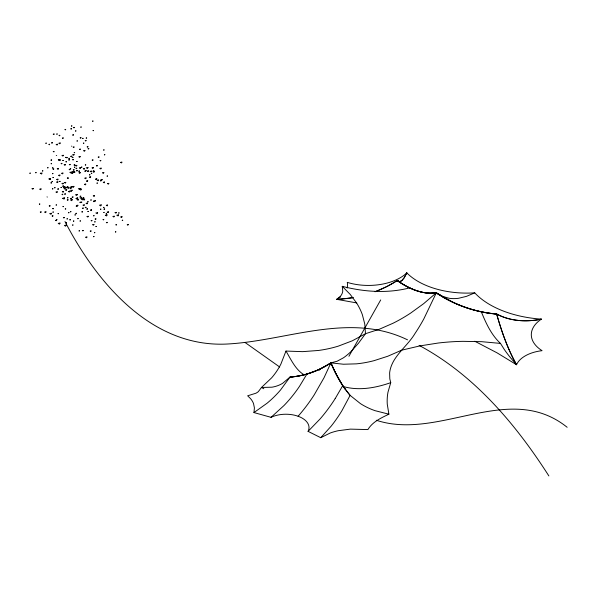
<?xml version="1.0" encoding="UTF-8"?>
<svg xmlns="http://www.w3.org/2000/svg" width="597" height="597" viewBox="0 0 597 597"><rect width="100%" height="100%" fill="white"/><g stroke="black" fill="none" stroke-linecap="round" stroke-linejoin="round"><path stroke-width="0.9" d="M330.828 364.483L330.91 362.872L337.014 361.275L343.297 357.894A136.452 45.335 -75.6 0 0 351.939 350.596L358.625 343.044L365.491 333.693L364.774 324.059L362.372 314.768A122.475 78.065 -0.9 0 0 356.558 302.925L350.245 294.448L342.245 286.321L342.76 291.037A53.058 21.992 14.8 0 1 340.708 295.918L336.76 299.336L356.76 302.933M437.392 293.537L436.31 292.828L423.81 318.925A135.265 44.939 -75.6 0 1 415.161 333.253C409.191 343.365 399.699 350.738 393.751 360.827A107.579 47.424 -13.3 0 0 389.632 373.013L389.804 378.856L390.736 382.655L387.953 392.289A51.454 49.073 34.8 0 0 387.259 404.117L388.893 414.191C381.117 417.915 372.468 421.863 367.901 429.579L350.379 429.124L338.186 430.721A42.551 24.567 0 0 0 330.111 433.056L320.761 437.698L308.082 431.362A23.149 13.365 0 0 0 298.575 416.422A23.149 13.365 0 0 0 271.038 417.333L253.956 412.572L254.419 407.938L253.524 403.594A37.507 21.656 0 0 0 250.494 398.58L247.651 395.796L255.852 393.251A17.097 9.865 0 0 0 258.337 391.639L261.471 387.468L271.672 377.804A70.14 68.931 33.5 0 0 280.859 364.155L285.97 351.066L302.627 351.648L318.477 350.461A145.258 116.273 34.5 0 0 338.365 346.118L352.327 340.79L365.491 333.693L379.386 329.216L392.99 323.268A136.997 91.916 -50.2 0 0 410.699 313.052L423.646 303.672L436.31 292.828L452.533 302.022A100.811 79.894 23.2 0 0 478.316 311.089L481.286 311.738A109.341 86.655 23.2 0 0 496.637 313.97C510.226 321.358 526.457 322.171 541.389 319.141A40.992 23.664 0 0 0 542.076 350.67A33.074 19.097 0 0 0 516.539 364.722L496.988 352.812L474.787 341.238M56.693 155.474L56.245 155.548M47.35 197.07L47.021 196.876M68.207 177.988L67.976 178.488L67.342 178.115L68.207 177.988L67.342 178.122M73.744 172.242L74.11 171.458L72.752 171.667L73.744 172.242L72.752 171.667M64.521 198.062L64.043 199.085L62.752 198.338L64.521 198.062L62.752 198.338M64.222 217.487L63.991 217.995L63.357 217.621L64.222 217.487L63.357 217.629M76.834 198.085L77.468 198.45L77.7 197.95L76.834 198.085M77.468 198.45L77.7 197.95M128.056 224.606L127.825 225.114L127.191 224.741L128.445 224.606L127.997 224.673M319.388 370.215L319.94 369.095A73.431 58.715 -19.7 0 0 330.91 362.864L343.424 364.23L356.29 363.857A138.153 92.692 -50.2 0 0 373.991 360.678L387.684 356.282L401.729 350.163L419.93 345.902L438.273 343.021A155.116 96.744 -2.6 0 1 462.959 341.335L481.645 341.685L500.473 343.409L504.368 349.573A49.215 11.776 44.3 0 0 510.39 357.566L516.539 364.722L514.539 361.081M334.775 371.476L342.738 385.602L335.208 398.572M330.059 363.431L318.716 369.662L306.925 374.035L299.478 386.363A98.863 68.752 -56.1 0 1 283.993 405.527L271.038 417.333M348.924 356.282L380.699 299.925M306.933 374.058A72.147 57.685 -19.7 0 1 289.941 377.132L280.583 389.931A79.446 58.021 -40.9 0 1 267.083 403.214L253.956 412.572M388.893 414.191L374.946 410.646A74.588 60.334 -13.4 0 1 360.401 403.587L350.111 395.363L343.596 386.901A66.625 26.395 72.2 0 1 336.402 374.715L330.91 362.872L326.126 365.842A69.401 55.491 -19.7 0 1 309.336 373.319A68.334 54.64 -19.7 0 1 304.045 374.812A72.931 58.312 -19.7 0 1 289.941 377.14L282.612 383.334A76.991 46.842 57.2 0 1 271.933 387.199L261.471 387.468L263.799 388.737M320.761 437.698L331.104 426.228A83.707 43.626 -64.4 0 0 342.111 410.348L350.111 395.363A72.692 28.798 72.2 0 1 345.432 389.498A68.424 27.111 72.2 0 1 343.379 386.572A67.565 26.768 72.2 0 1 333.089 367.856L330.91 362.872L330.268 363.289M308.082 431.362L320.208 418.818A104.385 58.931 -62.4 0 0 335.208 398.572M442.049 296.605A104.266 82.632 23.2 0 0 496.637 314.022C510.271 321.29 526.45 322.193 541.389 319.141A87.363 50.439 0 0 1 474.742 292.851L466.458 296.366L458.668 298.261A120.072 56.745 -67.7 0 1 449.056 298.254L442.437 296.351L436.31 292.828C422.206 294.769 408.512 288.418 397.221 280.523L393.878 282.627A111.535 91.065 -0.1 0 1 390.475 284.605A108.542 88.625 -0.1 0 1 387.005 286.456A106.065 86.602 -0.1 0 1 383.49 288.187A104.102 84.998 -0.1 0 1 379.908 289.799A102.639 83.804 -0.1 0 1 376.274 291.276A101.662 83.005 -0.1 0 1 375.05 291.746M376.274 291.276L387.005 286.456L393.878 282.627A115.057 93.945 -0.1 0 0 397.221 280.523A101.438 55.715 62.3 0 0 409.714 287.888A94.938 52.148 62.3 0 0 428.34 293.09L436.31 292.828L432.034 293.172M390.736 382.655C375.692 387.916 359.036 390.975 343.379 386.572M409.714 287.873C387.61 293.612 364.185 291.97 342.245 286.321M71.543 146.123L71.871 146.31M53.282 151.541L54.148 151.399L53.917 151.907L53.282 151.534M40.32 173.272L42.088 172.996L41.611 174.018L40.32 173.272M96.654 179.122L96.207 179.197L96.535 179.391M103.811 212.45L104.266 212.375L103.811 212.442M289.941 377.147L297.784 376.14A68.752 54.969 -19.7 0 0 319.947 369.11M336.76 299.336L340.969 299.082A111.535 91.065 -0.1 0 0 345.126 298.709A108.542 88.625 -0.1 0 0 349.223 298.216A106.065 86.602 -0.1 0 0 353.26 297.597L340.969 299.082A115.057 93.945 -0.1 0 1 336.76 299.336A34.022 19.641 0 0 0 340.611 296.881M376.319 420.258C439.474 441.041 509.062 380.685 567.15 427.288M407.557 339.85C349.909 311.843 288.306 340.297 229.047 343.917C152.407 348.991 97.013 283.284 64.983 221.532M304.045 374.812C295.343 369.498 291.037 359.491 285.97 351.066M419.094 345.365C474.115 374.834 515.681 424.049 548.867 475.928M442.138 296.47L437.758 293.769M279.687 367.013L245.225 342.611M500.473 343.409C491.279 334.88 485.958 323.156 481.286 311.738M516.539 364.722L515.92 363.625M515.763 363.342L513.174 358.446M514.383 360.789L511.83 355.722M513.024 358.148L510.51 352.909M334.656 371.23L332.79 367.222M511.681 355.416L509.204 350.014M510.36 352.596L507.92 347.021M332.41 366.364L331.529 364.342M509.062 349.685L506.659 343.947M331.41 364.051L330.91 362.872L324.037 377.729L314.201 394.886A116.878 73.946 -60.3 0 1 298.097 416.243M507.778 346.685L505.413 340.775M506.517 343.596L504.189 337.521M505.278 340.417L502.98 334.178M504.055 337.156L501.793 330.745M502.853 333.798L500.629 327.223M501.667 330.357L499.48 323.611M500.502 326.828L498.353 319.91M499.353 323.201L497.241 316.126M498.226 319.492L496.637 313.977L497.122 315.694M432.094 293.343A97.781 53.708 62.3 0 1 397.221 280.553M347.155 288.008A34.022 19.641 0 0 0 347.267 282.374A44.82 25.88 0 0 0 406.811 272.881A68.991 39.827 0 0 0 474.742 292.851M496.644 314.126A104.938 83.162 23.2 0 1 436.22 292.933M345.432 389.498A68.148 26.999 72.2 0 1 342.738 385.602M30.298 173.13L29.85 173.205L30.298 173.13M46.29 143.138L45.835 143.205L46.29 143.138M36.141 172.667L35.693 172.734L36.141 172.667M54.066 134.026L53.834 134.534L53.2 134.161L54.066 134.026M49.641 144.273L49.409 144.773L48.775 144.407L49.641 144.273M52.327 142.705L52.096 143.205L51.461 142.84L52.327 142.705M57.215 134.019L56.767 134.086L57.215 134.019M33.238 188.428L32.872 189.212L31.887 188.637L33.238 188.428M42.857 170.891L42.409 170.958L42.857 170.891M59.804 135.303L59.573 135.803L58.939 135.437L59.804 135.303M57.469 144.265L57.111 145.049L56.118 144.474L57.469 144.265M65.685 129.392L65.454 129.9L64.819 129.527L65.685 129.392M48.059 167.764L47.611 167.832L48.059 167.764M51.663 159.951L51.432 160.451L50.797 160.086L51.663 159.951M60.178 143.004L59.812 143.787L58.819 143.213L60.178 143.004M63.192 137.944L62.961 138.444L62.327 138.079L63.192 137.944M51.581 163.675L51.133 163.75L51.581 163.675M41.044 188.936L40.678 189.719L39.693 189.145L41.044 188.936M71.879 125.952L71.431 126.027L71.879 125.952M52.924 167.861L52.476 167.929L52.924 167.861M71.528 128.646L71.297 129.146L70.662 128.78L71.528 128.646M53.745 168.958L53.514 169.466L52.879 169.093L53.745 168.958M50.133 178.675L49.775 179.458L48.782 178.884L50.133 178.675M74.222 127.377L73.991 127.885L73.356 127.512L74.222 127.377M50.349 179.122L49.902 179.197L50.349 179.122M52.932 173.623L52.484 173.69L52.932 173.623M59.625 159.593L59.267 160.377L58.275 159.802L59.625 159.593M39.82 204.047L39.365 204.114L39.82 204.047M60.304 159.862L59.939 160.653L58.954 160.071L60.304 159.862M63.267 155.287L62.909 156.071L61.916 155.496L63.267 155.287M53.387 177.555L52.932 177.622L53.387 177.555M73.424 134.825L73.192 135.325L72.558 134.959L73.424 134.825M51.611 182.682L51.379 183.189L50.745 182.816L51.611 182.682M52.439 181.578L51.991 181.652L52.439 181.578M58.551 168.548L58.193 169.332L57.2 168.757L58.551 168.548M75.931 130.93L75.476 131.004L75.931 130.93M61.894 163.362L61.663 163.862L61.028 163.496L61.894 163.362M63.237 160.429L62.789 160.496L63.237 160.429M66.11 157.339L65.663 157.414L66.11 157.339M41.096 211.913L40.865 212.42L40.23 212.047L41.096 211.913M67.148 157.414L66.916 157.914L66.282 157.548L67.148 157.414M81.222 127.027L80.774 127.094L81.222 127.027M52.887 188.824L52.439 188.898L52.887 188.824M57.969 179.197L57.603 179.981L56.611 179.406L57.969 179.197M59.924 175.108L59.566 175.891L58.573 175.317L59.924 175.108M66.588 161.563L66.357 162.063L65.722 161.697L66.588 161.563M65.431 164.533L65.066 165.317L64.08 164.742L65.431 164.533M55.073 187.734L54.618 187.801L55.073 187.734M74.006 147.004L73.774 147.504L73.14 147.138L74.006 147.004M57.924 181.854L57.566 182.637L56.573 182.063L57.924 181.854M69.342 158.309L68.886 158.377L69.342 158.309M77.438 140.929L76.991 140.996L77.438 140.929M62.931 173.078L62.566 173.861L61.581 173.287L62.931 173.078M69.416 159.712L69.185 160.22L68.551 159.847L69.416 159.712M45.976 211.853L45.618 212.636L44.626 212.062L45.976 211.853M60.096 181.354L59.648 181.421L60.096 181.354M71.953 156.13L71.588 156.914L70.603 156.339L71.953 156.13M80.953 137.713L80.722 138.213L80.088 137.847L80.953 137.713M50.021 205.786L49.79 206.293L49.155 205.92L50.021 205.786M74.662 152.623L74.207 152.698L74.662 152.623M74.043 154.511L73.677 155.295L72.692 154.72L74.043 154.511M58.424 188.868L58.193 189.368L57.558 189.003L58.424 188.868M72.976 157.541L72.528 157.608L72.976 157.541M57.267 191.838L56.902 192.622L55.909 192.047L57.267 191.838M70.125 164.384L69.894 164.891L69.259 164.518L70.125 164.384M83.073 138.325L82.625 138.392L83.073 138.325M73.401 159.518L73.17 160.018L72.535 159.653L73.401 159.518M63.222 183.242L62.857 184.025L61.872 183.451L63.222 183.242M61.446 187.368L60.991 187.436L61.446 187.368M69.961 169.302L69.73 169.802L69.095 169.436L69.961 169.302M70.73 168.66L70.274 168.735L70.73 168.66M93.013 121.072L92.565 121.139L93.013 121.072M80.259 149.108L80.028 149.608L79.394 149.243L80.259 149.108M63.454 185.951L63.222 186.451L62.588 186.077L63.454 185.951M53.409 208.428L53.178 208.935L52.543 208.562L53.409 208.428M83.849 143.123L83.393 143.19L83.849 143.123M51.446 213.286L50.976 214.308L49.678 213.554L51.446 213.286M65.76 182.369L65.394 183.152L64.401 182.578L65.76 182.369M86.655 137.989L86.207 138.056L86.655 137.989M64.372 187.048L63.916 187.122L64.372 187.048M74.797 164.809L74.565 165.317L73.931 164.944L74.797 164.809M86.028 140.519L85.796 141.019L85.162 140.653L86.028 140.519M71.595 172.078L71.125 173.108L69.827 172.354L71.595 172.078M56.536 204.943L56.088 205.017L56.536 204.943M65.013 186.794L64.543 187.816L63.245 187.062L65.013 186.794M53.342 212.047L52.894 212.114L53.342 212.047M77.117 161.488L76.67 161.563L77.117 161.488M64.797 188.503L64.566 189.003L63.931 188.637L64.797 188.503M74.819 167.16L74.364 167.235L74.819 167.16M63.633 191.473L63.275 192.256L62.282 191.682L63.633 191.473M80.155 156.541L79.789 157.324L78.804 156.75L80.155 156.541M62.76 194.249L62.528 194.749L61.894 194.376L62.76 194.249M74.08 169.794L73.849 170.294L73.215 169.929L74.08 169.794M52.909 215.845L52.678 216.353L52.043 215.98L52.909 215.845M72.916 172.764L72.558 173.555L71.565 172.973L72.916 172.764M66.148 187.704L65.916 188.204L65.282 187.839L66.148 187.704M76.819 165.354L76.461 166.138L75.468 165.563L76.819 165.354M93.513 130.601L93.065 130.668L93.513 130.601M67.528 187.174L67.073 187.242L67.528 187.174M67.901 186.712L67.662 187.212L67.036 186.839L67.901 186.712M74.886 172.055L74.438 172.123L74.886 172.055M66.737 189.682L66.379 190.465L65.386 189.891L66.737 189.682M76.752 168.235L76.52 168.735L75.886 168.369L76.752 168.235M84.923 150.489L84.565 151.272L83.573 150.698L84.923 150.489M65.364 193.868L65.133 194.376L64.498 194.003L65.364 193.868M68.961 187.6L68.595 188.383L67.603 187.809L68.961 187.6M87.923 146.698L87.692 147.198L87.058 146.832L87.923 146.698M77.267 170.555L77.035 171.063L76.401 170.69L77.267 170.555M58.506 213.629L58.051 213.696L58.506 213.629M88.796 148.549L88.565 149.056L87.931 148.683L88.796 148.549M70.879 188.309L70.647 188.809L70.013 188.436L70.879 188.309M56.364 220.233L56.133 220.733L55.499 220.368L56.364 220.233M69.715 191.279L69.356 192.062L68.364 191.488L69.715 191.279M71.886 186.831L71.416 187.854L70.118 187.107L71.886 186.831M80.692 167.705L80.326 168.488L79.341 167.914L80.692 167.705M79.491 171.011L79.259 171.511L78.625 171.145L79.491 171.011M56.954 219.778L56.506 219.845L56.954 219.778M63.431 206.592L62.983 206.659L63.431 206.592M81.879 167.093L81.431 167.16L81.879 167.093M67.961 197.801L67.513 197.876L67.961 197.801M71.73 190.592L71.252 191.615L69.961 190.861L71.73 190.592M80.222 172.57L79.856 173.361L78.871 172.779L80.222 172.57M72.162 190.227L71.707 190.294L72.162 190.227M73.924 186.361L73.446 187.391L72.155 186.637L73.924 186.361M68.051 199.801L67.819 200.301L67.185 199.935L68.051 199.801M85.737 164.914L85.289 164.981L85.737 164.914M65.722 208.913L65.267 208.98L65.722 208.913M84.61 168.526L84.252 169.309L83.259 168.735L84.61 168.526M71.327 198.316L71.095 198.816L70.461 198.45L71.327 198.316M59.976 223.114L59.499 224.136L58.207 223.382L59.976 223.114M72.968 196.958L72.737 197.465L72.103 197.092L72.968 196.958M72.23 199.652L71.752 200.682L70.453 199.928L72.23 199.652M85.364 171.115L84.916 171.182L85.364 171.115M86.095 170.346L85.864 170.854L85.229 170.481L86.095 170.346M87.975 167.511L87.505 168.533L86.207 167.779L87.975 167.511M92.953 159.936L92.722 160.444L92.087 160.071L92.953 159.936M77.222 194.495L76.744 195.517L75.446 194.771L77.222 194.495M80.08 188.413L79.602 189.436L78.304 188.689L80.08 188.413M68.976 212.689L68.528 212.756L68.976 212.689M88.468 170.891L88.102 171.675L87.117 171.1L88.468 170.891M76.506 198.495L76.058 198.57L76.506 198.495M86.065 177.943L85.707 178.727L84.714 178.152L86.065 177.943M67.431 218.838L66.983 218.905L67.431 218.838M81.304 189.07L80.834 190.092L79.535 189.339L81.304 189.07M70.924 211.711L70.476 211.786L70.924 211.711M66.603 222.808L66.148 222.875L66.603 222.808M66.125 225.159L65.655 226.188L64.357 225.435L66.125 225.159M91.468 171.115L91.102 171.899L90.11 171.324L91.468 171.115M89.923 174.831L89.475 174.899L89.923 174.831M78.595 199.286L78.125 200.308L76.826 199.562L78.595 199.286M85.774 184.092L85.408 184.876L84.423 184.301L85.774 184.092M93.319 167.638L92.953 168.421L91.968 167.847L93.319 167.638M87.707 180.809L87.349 181.592L86.356 181.018L87.707 180.809M80.804 196.159L80.573 196.659L79.938 196.294L80.804 196.159M98.99 156.959L98.759 157.466L98.124 157.093L98.99 156.959M91.774 173.309L91.319 173.376L91.774 173.309M70.476 219.592L70.245 220.099L69.61 219.726L70.476 219.592M76.961 205.95L76.729 206.45L76.095 206.084L76.961 205.95M90.692 176.861L90.326 177.645L89.334 177.07L90.692 176.861M77.901 205.249L77.543 206.032L76.55 205.458L77.901 205.249M93.945 170.884L93.714 171.384L93.08 171.018L93.945 170.884M81.699 197.495L81.229 198.517L79.931 197.771L81.699 197.495M104.072 149.944L103.617 150.011L104.072 149.944M94.319 171.518L93.96 172.302L92.968 171.727L94.319 171.518M97.251 165.638L97.02 166.138L96.386 165.772L97.251 165.638M80.632 202.182L80.401 202.689L79.767 202.316L80.632 202.182M75.386 214.883L74.938 214.95L75.386 214.883M82.953 198.861L82.483 199.883L81.185 199.129L82.953 198.861M100.803 160.474L100.572 160.974L99.938 160.6L100.803 160.474M76.543 213.293L76.312 213.793L75.677 213.427L76.543 213.293M81.759 202.137L81.311 202.204L81.759 202.137M83.781 197.756L83.55 198.256L82.916 197.891L83.781 197.756M73.841 221.032L73.394 221.099L73.841 221.032M104.841 154.742L104.393 154.817L104.841 154.742M84.677 199.092L84.207 200.114L82.908 199.368L84.677 199.092M73.006 225.002L72.558 225.069L73.006 225.002M101.147 168.16L100.789 168.944L99.796 168.369L101.147 168.16M84.274 204.883L83.908 205.667L82.923 205.092L84.274 204.883M78.207 218.621L77.759 218.696L78.207 218.621M83.214 208.054L82.983 208.554L82.349 208.189L83.214 208.054M96.804 178.884L96.438 179.667L95.453 179.093L96.804 178.884M82.55 211.674L82.319 212.174L81.685 211.808L82.55 211.674M87.378 203.092L87.013 203.875L86.028 203.301L87.378 203.092M88.132 201.771L87.684 201.838L88.132 201.771M98.483 180.033L98.117 180.816L97.124 180.242L98.483 180.033M86.013 207.278L85.781 207.786L85.147 207.413L86.013 207.278M97.415 183.063L96.96 183.137L97.415 183.063M80.498 220.942L80.043 221.009L80.498 220.942M103.826 172.57L103.468 173.354L102.475 172.779L103.826 172.57M91.237 199.98L90.781 200.047L91.237 199.98M87.468 208.838L87.237 209.338L86.602 208.972L87.468 208.838M101.117 180.555L100.886 181.055L100.251 180.69L101.117 180.555M94.587 195.615L94.222 196.398L93.229 195.823L94.587 195.615M102.154 179.518L101.788 180.301L100.803 179.727L102.154 179.518M88.334 211.383L87.886 211.45L88.334 211.383M79.513 230.852L79.058 230.92L79.513 230.852M94.214 201.577L93.759 201.644L94.214 201.577M88.207 216.271L87.841 217.054L86.856 216.48L88.207 216.271M95.483 200.54L95.005 201.562L93.714 200.808L95.483 200.54M91.438 209.592L90.99 209.659L91.438 209.592M91.281 210.532L90.826 210.599L91.281 210.532M104.594 182.063L104.229 182.846L103.244 182.272L104.594 182.063M107.55 176.011L107.102 176.085L107.55 176.011M83.17 230.427L82.938 230.927L82.304 230.561L83.17 230.427M108.803 183.383L108.438 184.167L107.453 183.592L108.803 183.383M91.916 220.487L91.684 220.994L91.05 220.621L91.916 220.487M94.072 215.748L93.625 215.815L94.072 215.748M97.639 212.681L97.162 213.704L95.871 212.957L97.639 212.681M101.221 204.898L100.744 205.928L99.453 205.174L101.221 204.898M86.923 236.994L86.565 237.778L85.572 237.203L86.923 236.994M121.878 162.153L121.512 162.936L120.527 162.362L121.878 162.153M95.908 218.883L95.677 219.39L95.042 219.017L95.908 218.883M95.124 221.838L94.677 221.905L95.124 221.838M100.893 209.137L100.445 209.211L100.893 209.137M91.02 230.957L90.789 231.464L90.154 231.091L91.02 230.957M93.923 224.457L93.557 225.241L92.572 224.666L93.923 224.457M103.997 207.346L103.55 207.42L103.997 207.346M96.378 226.502L95.93 226.569L96.378 226.502M104.654 208.95L104.423 209.45L103.788 209.084L104.654 208.95M94.833 232.651L94.386 232.718L94.833 232.651M107.587 205.077L107.229 205.861L106.236 205.286L107.587 205.077M93.998 236.621L93.55 236.688L93.998 236.621M103.759 219.412L103.527 219.92L102.893 219.547L103.759 219.412M106.632 213.502L106.184 213.569L106.632 213.502M106.527 215.181L106.079 215.256L106.527 215.181M107.05 214.92L106.579 215.942L105.281 215.196L107.05 214.92M108.475 211.868L108.109 212.651L107.124 212.077L108.475 211.868M107.161 222.368L106.93 222.875L106.296 222.502L107.161 222.368M114.206 216.226L113.848 217.017L112.855 216.435L114.206 216.226M116.281 212.375L115.915 213.159L114.93 212.584L116.281 212.375M119.087 212.942L118.639 213.01L119.087 212.942M118.527 214.92L118.057 215.95L116.758 215.196L118.527 214.92M116.579 224.606L116.348 225.106L115.714 224.741L116.579 224.606M122.019 216.733L121.654 217.517L120.661 216.942L122.019 216.733M115.84 231.882L115.393 231.949L115.84 231.882M122.706 220.241L122.258 220.308L122.706 220.241M406.811 272.881L404.132 277.866L401.639 280.799L399.341 281.687L397.221 280.523L399.341 281.687L401.639 280.799L404.132 277.866L406.811 272.881"/></g></svg>
